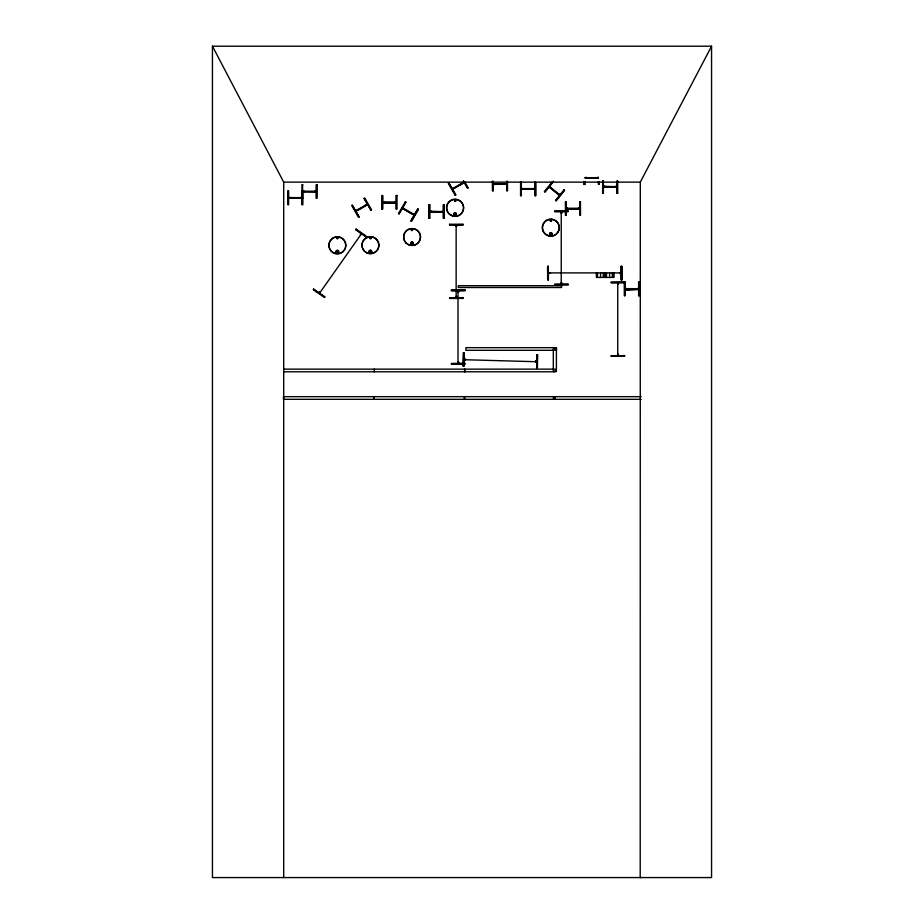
<?xml version="1.0" encoding="UTF-8"?>
<svg xmlns="http://www.w3.org/2000/svg" width="924" height="924" viewBox="0 0 924 924"><rect width="100%" height="100%" fill="white"/><g stroke="black" fill="none" stroke-linecap="round" stroke-linejoin="round"><path stroke-width="1.39" d="M463.236 366.251L463.525 352.668M463.733 366.262L464.033 352.668M465.396 359.783L465.303 359.124L464.067 359.702M536.786 361.734L535.55 361.85L535.573 361.168M536.74 368.295L537.121 354.712M402.425 208.258L414.195 215.049L414.252 214.38L412.832 214.264M412.878 214.299L413.398 213.964M456.756 226.161L456.006 226.161M457.865 291.961L458.604 292.1L458.547 290.771M457.854 362.254L458.581 362.104L458.477 363.478M561.78 213.04L561.7 211.573M618.352 283.899L617.648 284.107L617.74 282.675M336.636 238.057C337.93 240.737 338.288 236.209 336.775 237.907M336.937 238.253L337.71 238.046L337.041 238.427M370.062 238.046L370.767 238.346L370.097 237.965M411.319 229.972C413.271 227.72 412.439 232.19 411.411 230.145M411.7 229.972L412.462 230.076L411.769 229.672M412.947 243.613C409.99 239.905 411.757 246.177 412.474 244.075M455.451 200.855L454.677 200.762L455.451 200.67M455.821 200.958C454.516 198.279 454.158 202.806 455.682 201.097M550.184 220.443L550.357 221.09M551.235 220.72L550.473 220.409L551.143 220.79M551.478 220.79C550.415 217.925 549.653 223.1 551.57 220.617M367.613 204.493L367.198 204.135M453.661 188.612L452.252 188.831M464.229 182.571L452.61 189.166L464.333 182.571M549.087 186.867L559.609 195.484M549.965 187.745L550.427 187.156M558.65 194.698L559.078 194.167M456.075 225.225L456.687 225.213M456.687 226.161L456.618 225.075M456.687 297.401L456.606 296.165L456.063 297.401M458.004 292.25L458.547 291.961M457.923 362.254L458.535 362.254M458.523 363.294L457.946 363.294M561.099 212.809L561.78 212.797M561.157 283.091C561.757 286.001 560.198 282.063 561.838 283.091M561.769 284.038L561.769 282.848M617.671 282.963L618.214 284.038M618.283 355.382L617.729 354.054L618.283 355.139M338.149 252.113L337.11 250.762L336.555 252.113L338.149 252.113L337.144 252.437M371.055 238.519C369.819 235.747 369.947 239.801 370.582 238.796M371.194 251.755C366.943 252.368 373.527 249.827 370.004 252.252M319.115 292.85L319.981 291.614L319.496 293.127M360.233 234.338L360.845 234.765L361.041 233.414M361.33 233.957L319.727 292.931M456.687 297.644L456.745 296.454M458.547 363.444L458.466 362.104M640.205 877.8L640.297 182.132L711.561 46.2L212.439 46.2L212.439 877.569L711.561 877.569L711.561 46.2M493.15 183.83L494.617 183.749L494.375 184.43M505.22 183.749L506.733 183.737M621.113 273.377L620.836 272.834M288.531 197.632L289.905 197.505L290.124 198.256M302.737 191.222L316.32 191.222M382.663 202.067L384.13 201.998L384.303 202.679M429.752 211.215L429.972 211.839L443.347 211.839M521.344 188.623L522.718 188.508L522.568 189.235M566.158 208.258L567.521 208.131L567.798 208.87M603.395 186.255C604.746 185.285 605.105 187.849 604.619 186.117M625.017 288.704L626.38 288.588L626.657 289.327M464.079 359.228L465.303 359.193M405.336 201.825L398.487 213.56L399.145 213.941M405.775 202.079L398.983 213.837L405.936 202.171L405.278 201.79M403.73 209.182L403.904 208.431L402.783 207.923L402.541 208.501L413.871 215.026M410.995 220.778L417.729 208.974L418.353 209.344L411.561 221.102L410.914 220.732M411.076 220.824L417.867 209.055M411.515 221.079L418.306 209.309M313.733 289.108L313.305 289.732L324.451 297.493L324.878 296.87L313.675 289.189M355.659 229.66L356.098 229.048M319.9 291.73L319.173 292.677M319.577 293.012L320.281 292.007M454.4 213.756C458.454 213.017 452.483 216.586 455.093 213.352M455.798 214.576L455.093 214.98M551.409 234.592C550.889 230.434 549.26 237.272 551.72 233.784M552.102 182.005L544.398 191.511L544.987 191.984L553.488 181.381M544.964 191.961L553.418 181.323M549.26 187.006L559.424 195.241M558.385 194.49L559.124 194.109M555.671 200.531L564.241 189.986M493.185 184.373L493.428 183.749M494.479 184.338L494.375 183.749M505.509 183.68L505.174 184.396M506.733 184.211L493.37 184.396M548.371 272.903L620.974 272.903L619.6 272.915L619.889 273.527M289.859 198.152L289.755 197.563M301.975 198.106L288.669 198.106L302.737 198.256M316.031 191.834C317.128 190.818 314.079 190.841 315.096 191.834M316.135 191.742L302.876 191.695L316.331 191.845M382.952 201.998L396.107 202.067L394.779 201.998L394.687 203.003M429.891 211.215L443.335 211.688L429.752 211.688M431.069 211.735L431.115 211.088L430.977 211.827M534.938 189.247L521.563 189.247L521.633 188.554M534.753 189.154L533.702 188.484L533.367 189.247M579.752 208.87L566.377 208.87L566.435 208.189M567.382 208.87L567.382 208.189M578.516 208.87L578.378 208.131L579.741 208.258M579.556 208.778L579.556 208.2M616.989 186.879L603.615 186.879L603.684 186.186M616.978 186.729L603.534 186.255M638.415 289.224L625.155 289.177L638.611 289.327L625.236 289.766L638.322 289.316M355.821 210.672L367.255 204.158M367.382 204.088L366.251 204.574L366.585 205.174M452.46 188.623L464.021 182.028M458.477 292.1L458.466 290.875L457.934 291.961M561.238 212.947L561.238 211.723L561.168 212.797M561.711 212.936L561.78 211.85M617.729 354.054L618.26 355.232M366.251 204.574L366.331 205.405M462.878 182.525L462.97 183.356M411.654 242.666L411.365 243.774M364.102 198.406L364.761 198.025L371.552 209.794L370.894 210.175L364.125 198.394L370.974 210.129M356.918 210.129L355.613 210.88M358.431 209.736L365.188 205.833M356.121 211.307L367.694 204.62M359.136 216.967L358.477 217.348L351.732 205.544L352.333 205.197L359.136 216.967L352.252 205.243M464.125 182.513L462.924 182.582L463.259 183.171M455.116 195.287L455.763 194.918L448.972 183.148L448.313 183.53L455.162 195.264M468.179 187.745L467.532 188.115L463.455 181.058M549.595 273.435L549.595 272.753M619.692 272.811L621.113 272.903M303.961 191.834L304.1 191.095L302.113 191.072M288.819 197.563L301.975 197.632C300.173 196.408 300.681 199.399 300.889 197.563M383.887 202.61L383.887 201.929M395.022 201.998L395.022 202.61M395.969 202.679L382.663 202.541M533.702 188.554L533.702 189.166M534.649 189.235L521.633 189.166M579.463 208.87L566.158 208.732M625.294 288.635L638.461 288.704L637.237 288.588L637.04 289.327M637.375 288.635L637.375 289.247M315.096 191.083L314.749 191.845M615.754 186.117L615.419 186.879L616.978 186.255M337.179 237.595L337.941 237.907M412.277 244.155L411.492 243.948M370.409 250.739L369.623 251.755M396.257 202.679L382.882 202.679M382.882 202.98L396.257 202.83M625.236 289.616L638.611 289.478M493.289 183.83L506.456 183.668M584.153 184.43L584.141 181.705L584.095 184.43L584.846 184.419M599.122 184.326L599.11 181.612L599.191 184.326L598.429 184.338L598.417 181.612M554.677 211.527L568.26 211.504L568.26 210.776L554.666 210.868L554.677 211.619L568.26 211.527M449.572 224.289L463.167 224.139L463.167 224.89L449.584 224.982L449.572 224.22M449.584 224.786L463.167 224.705M621.829 266.343L621.078 266.343L621.159 279.926L621.91 279.926L621.829 266.343L621.852 279.926M548.51 272.903L549.734 272.892M548.51 273.377L549.745 273.365M619.75 272.915L620.974 273.377M624.763 281.947L611.168 281.97L611.18 282.721L624.763 282.628L624.763 281.878M611.18 282.628L624.763 282.536M554.677 284.361L568.26 284.28L568.272 285.031L554.677 285.123L554.677 284.361L568.26 284.303M451.432 290.021L465.026 289.94L465.026 290.69L451.443 290.748L451.432 290.021L465.026 289.997M451.443 290.586L465.026 290.506M449.584 297.724L463.167 297.644L463.178 298.394L449.584 298.475L449.584 297.724L463.167 297.736M624.763 355.567L611.18 356.225L611.18 355.463M611.18 356.156L624.774 356.075M451.443 363.617L465.026 363.525M212.439 46.2L283.703 182.132L640.297 182.132M302.737 184.661L301.975 184.661L302.148 204.666L302.876 204.666L302.876 191.072M603.534 186.729L616.989 186.729M521.482 188.623L534.788 188.623M287.78 191.072L288.531 191.072L288.496 204.666L287.78 204.666L287.838 191.072M617.74 193.289L616.978 193.289L616.978 181.058M381.912 209.09L382.663 209.09L382.628 195.507L381.912 195.507L381.97 209.09M396.939 195.507L397.008 209.09L396.246 209.09L396.281 195.507L397.008 195.507M520.651 195.657L520.651 182.074L520.593 195.657L521.344 195.657L521.344 182.074M535.62 195.657L535.62 182.074L535.689 195.657L534.927 195.657L535.031 182.074L535.123 195.657M565.407 215.28L566.158 215.28L566.123 201.698L565.407 201.698L565.465 215.28M579.741 201.698L580.503 201.698M444.086 204.654L443.335 204.654L443.335 218.249L444.086 218.249L444.086 204.654L444.028 218.249M566.297 208.258L579.602 208.258M429.752 218.249L428.99 218.249L428.99 204.654L429.752 204.654L429.648 218.249M283.703 369.15L555.197 369.15L555.197 371.783L283.703 371.783M641.187 396.662L283.46 396.662L283.46 399.307L641.187 399.307M465.43 359.736L464.206 359.713L536.648 361.734L535.412 361.7M535.423 361.238C538.669 361.457 534.095 360.591 535.55 361.85M549.653 186.613L559.875 194.906M402.783 207.923L414.298 214.576M356.063 229.094L367.244 236.81L366.816 237.422L355.717 229.591L366.92 237.272M313.629 289.27L324.774 297.031M456.098 226.264L456.144 225.075L456.144 297.678M464.784 181.855L468.133 187.78M463.536 181.012L467.694 188.022M448.891 183.195L455.74 194.929M441.822 211.688L442.111 211.146L441.764 211.839M455.994 297.401L456.133 296.315M621.263 266.343L621.344 279.926M598.602 181.612L598.625 184.338M584.8 181.705L584.753 184.419L584.638 181.705M548.14 266.343L548.325 279.937M507.415 181.254L507.53 190.76L506.779 190.771L506.722 181.254L506.964 190.771M493.139 181.347L493.197 190.852L492.434 190.864L492.377 181.347M493.035 181.347L493.104 190.852M458.004 292.1L458.004 290.875L458.004 363.34L457.992 362.116M638.692 282.143L638.692 295.738M624.924 282.143L624.832 295.738M617.74 181.058L617.671 193.289M617.74 282.825L617.74 355.278M617.174 181.058L617.174 193.289M614.044 272.903L614.044 277.431L605.416 277.431L605.416 272.903M613.27 272.903L613.27 277.431M612.323 272.903L612.323 277.431M609.586 272.903L609.586 277.431M606.502 272.903L606.502 277.431M605.566 272.903L605.566 277.431M605.024 272.903L605.024 277.431L596.396 277.431L596.396 272.903M604.25 272.903L604.25 277.431M603.303 181.058L603.395 193.289L602.644 193.289L602.644 181.058M603.303 272.903L603.303 277.431M603.21 181.058L603.21 193.289M602.702 181.058L602.702 193.289M600.565 272.903L600.565 277.431M597.481 272.903L597.481 277.431M580.434 201.698L580.503 215.28L579.741 215.28L579.937 201.698M566.066 201.698L565.973 215.28M561.238 211.723L561.238 284.176M554.954 396.662L554.954 399.307M553.476 396.662L553.476 399.307M521.159 182.074L521.159 195.657M464.853 369.15L464.853 371.783M464.622 369.15L464.622 371.783M464.622 396.662L464.622 399.307M464.379 396.662L464.379 399.307M443.52 204.654L443.52 218.249M429.556 204.654L429.556 218.249M429.059 204.654L429.059 218.249M396.35 195.507L396.35 209.09M382.571 195.507L382.478 209.09M374.278 369.15L374.278 371.783M374.035 396.662L374.035 399.307M316.505 184.661L316.412 198.256M302.633 184.661L302.541 198.256M302.31 191.072L302.217 204.666M288.438 191.072L288.438 204.666M283.703 182.132L283.703 877.569M463.467 352.656L463.167 366.251L463.929 366.262L464.125 352.679L463.467 352.656M536.971 354.712L536.648 368.295L537.398 368.306L537.687 354.724L536.936 354.712M564.09 189.87L555.59 200.473L556.179 200.947L564.679 190.344L564.09 189.87M586.174 177.385L584.95 177.858L598.475 177.997L585.031 177.812L586.174 177.385M598.244 177.304L597.019 177.789L598.244 177.304M548.325 266.343L547.574 266.355L547.655 279.937L548.417 279.937L548.302 266.343M465.026 363.432L451.443 363.525L451.443 364.275L465.038 364.195L465.026 363.432M317.071 184.661L316.32 184.661L316.32 198.256L317.071 198.256L317.071 184.661M625.017 282.143L624.266 282.143L624.324 295.738L625.017 295.738L624.982 282.143M639.362 282.143L638.6 282.143L638.634 295.738L639.362 295.738L639.362 282.143M561.549 285.712L458.292 285.712L458.292 287.514L561.549 287.514L561.549 285.712M556.456 347.667L465.881 347.667L465.881 350.3L556.456 350.3L556.456 347.667M556.398 348.683L553.314 348.683L553.314 371.506L556.398 371.506L556.398 348.683M550.219 235.077A1.224 1.224 0 0 0 552.055 234.015A1.317 1.317 0 0 0 550.173 232.883A1.317 1.317 0 0 0 550.173 235.158A1.317 1.317 0 0 0 552.148 234.015A1.224 1.224 0 0 0 550.219 232.963A1.224 1.224 0 0 0 550.219 235.077M546.592 235.019A8.489 8.489 0 0 0 559.32 227.662A8.489 8.489 0 0 0 546.592 220.316A8.489 8.489 0 0 0 546.592 235.019M546.615 234.962A8.42 8.42 0 0 0 559.251 227.662A8.42 8.42 0 0 0 546.615 220.374A8.42 8.42 0 0 0 546.615 234.962M454.238 215.026A1.224 1.224 0 0 0 456.283 214.483A1.224 1.224 0 0 0 454.781 212.982A1.317 1.317 0 0 0 454.169 215.096A1.317 1.317 0 0 0 456.364 214.507A1.317 1.317 0 0 0 454.758 212.901A1.224 1.224 0 0 0 454.238 215.026M450.808 215.257A8.593 8.593 0 0 0 463.686 207.819A8.593 8.593 0 0 0 450.808 200.369A8.593 8.593 0 0 0 450.808 215.257M450.889 215.107A8.42 8.42 0 0 0 463.525 207.819A8.42 8.42 0 0 0 450.889 200.52A8.42 8.42 0 0 0 450.889 215.107M411.446 244.433A1.224 1.224 0 0 0 413.282 243.37A1.317 1.317 0 0 0 411.411 242.238A1.317 1.317 0 0 0 411.411 244.513A1.317 1.317 0 0 0 413.374 243.37A1.224 1.224 0 0 0 411.446 242.319A1.224 1.224 0 0 0 411.446 244.433M407.831 244.363A8.478 8.478 0 0 0 420.536 237.018A8.478 8.478 0 0 0 407.831 229.683A8.478 8.478 0 0 0 407.831 244.363M406.11 242.977A8.42 8.42 0 0 0 420.201 239.201A8.42 8.42 0 0 0 409.886 228.886A8.42 8.42 0 0 0 406.11 242.977M369.796 252.599A1.224 1.224 0 0 0 371.633 251.547A1.224 1.224 0 0 0 369.796 250.485A1.224 1.224 0 0 0 369.796 252.599A1.317 1.317 0 0 0 371.725 251.547A1.317 1.317 0 0 0 369.75 250.404A1.317 1.317 0 0 0 369.75 252.679M366.17 252.529A8.478 8.478 0 0 0 378.886 245.195A8.478 8.478 0 0 0 366.17 237.849A8.478 8.478 0 0 0 366.17 252.529M364.46 251.155A8.42 8.42 0 0 0 378.551 247.378A8.42 8.42 0 0 0 368.226 237.064A8.42 8.42 0 0 0 364.46 251.155M336.74 252.714A1.224 1.224 0 0 0 338.577 251.651A1.224 1.224 0 0 0 336.74 250.589A1.224 1.224 0 0 0 336.74 252.714M333.114 252.656A8.489 8.489 0 0 0 345.842 245.299A8.489 8.489 0 0 0 333.114 237.953A8.489 8.489 0 0 0 333.114 252.656A8.42 8.42 0 0 0 345.772 245.299A8.42 8.42 0 0 0 333.137 238.011A8.42 8.42 0 0 0 333.137 252.599M336.428 252.587A1.317 1.317 0 0 0 338.623 251.998A1.317 1.317 0 0 0 337.017 250.381A1.317 1.317 0 0 0 336.428 252.587"/></g></svg>
